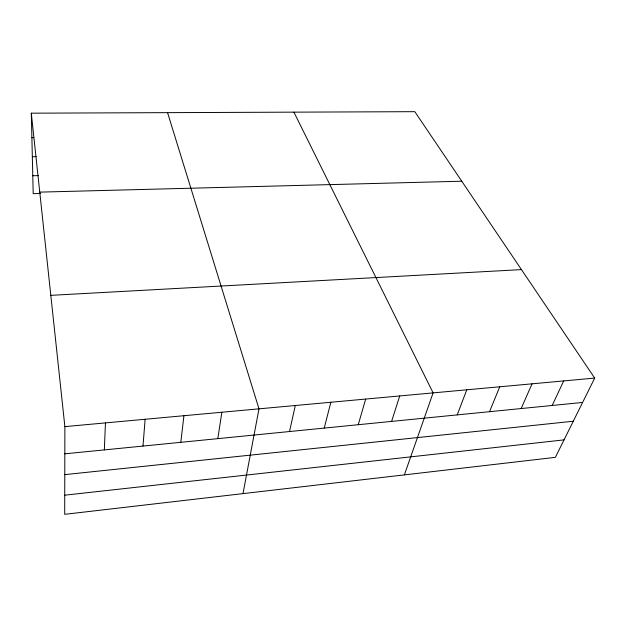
<?xml version="1.0" encoding="UTF-8"?>
<svg xmlns="http://www.w3.org/2000/svg" width="626" height="626" viewBox="0 0 626 626"><rect width="100%" height="100%" fill="white"/><g stroke="black" fill="none" stroke-linecap="round" stroke-linejoin="round"><path stroke-width="0.94" d="M31.3 113.181L64.877 426.619L64.697 514.322L555.364 457.348L594.7 378.088L414.811 111.678L31.3 113.181L33.201 193.677L40.745 193.481M104.339 449.906L105.458 422.902M142.986 446.072L145.13 419.263M180.804 442.316L183.919 415.711M217.817 438.646L221.862 412.237M243.005 493.617L258.984 408.841L167.557 112.649M289.509 431.533L295.3 405.507M324.237 428.09L330.849 402.252M358.26 424.718L365.654 399.067M391.586 421.408L399.732 395.945M404.38 474.884L433.106 392.885L293.899 112.148M457.215 414.897L466.777 389.802M489.516 411.697L499.759 386.782M521.168 408.551L532.053 383.824M552.195 405.476L563.697 380.929M64.736 495.189L564.034 439.882M64.775 474.633L573.291 421.235M64.822 453.827L582.603 402.455M64.877 426.619L594.7 378.088M50.816 295.347L521.458 269.61M39.759 192.127L461.769 181.211M32.779 175.734L38.515 175.616M32.325 156.703L36.206 156.641M31.879 137.681L33.781 137.665"/></g></svg>
